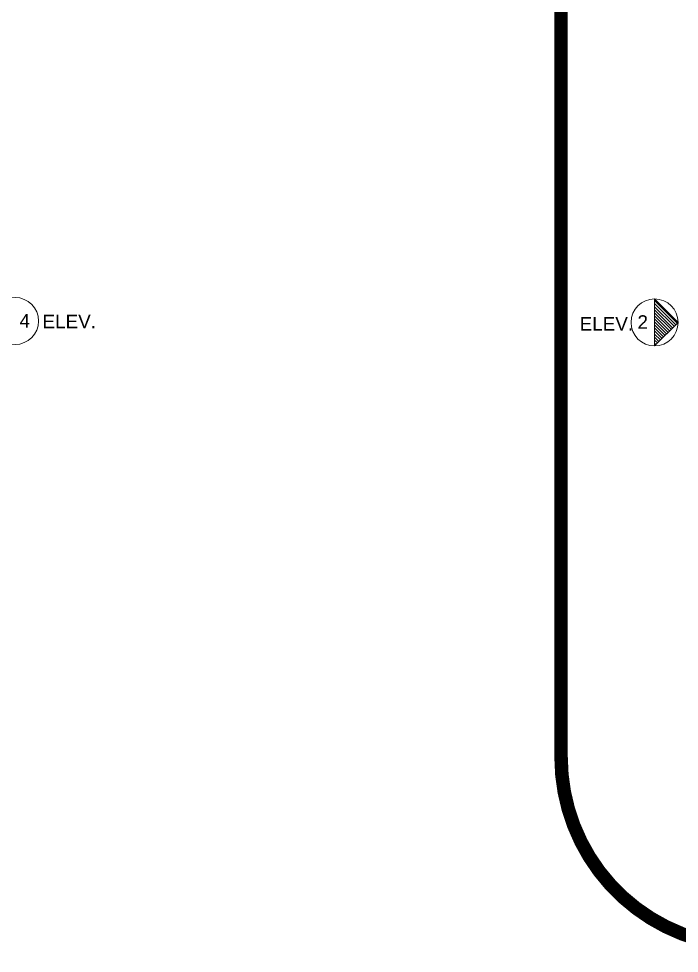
# Model space of a CAD drawing. Header units: millimetres. Extents: x 1898 to 3725, y 783 to 1532.
# Drawn here: x 2681.81 to 2706.26, y 1258.01 to 1292.56 of the extents above; entities that cross this region are included whole.
import ezdxf

# ---------------------------------------------------------------- set-up
doc = ezdxf.new("R2010")
doc.units = ezdxf.units.MM
doc.linetypes.add('DASHED', pattern=[0.75, 0.5, -0.25])
doc.layers.add('Dimens', color=251, linetype='Continuous', lineweight=18)
doc.layers.add('ELEV.1', color=7, linetype='Continuous', lineweight=20)
doc.styles.add('L120', font='arial.ttf', dxfattribs={"height": 0.6})

# ---------------------------------------------------------------- blocks, each defined once
blk = doc.blocks.new('Elev block')
at = {"layer": 'ELEV.1'}
h = blk.add_hatch(dxfattribs=at)
h.set_pattern_fill('ANSI31', color=256, scale=0.025, angle=-90, style=0)
h.set_pattern_definition([(315, (-13.32975, 19.63564), (0.0561266, 0.0561266), [])])
h.paths.add_polyline_path([(-13.33, 17.897), (-12.461, 18.766), (-13.33, 19.636)])
for p, q in [((-13.33, 19.636), (-13.33, 17.897)), ((-12.461, 18.766), (-13.33, 19.636)), ((-13.33, 17.897), (-12.461, 18.766))]:
    blk.add_line(p, q, dxfattribs=at)
for centre in [(-13.33, 18.766), (99.136, 18.817)]:
    blk.add_circle(centre, 0.869, dxfattribs=at)
at = {"layer": 'ELEV.1', "char_height": 0.5, "attachment_point": 1, "style": 'L120'}
for s, insert in [('2', (-13.963, 19.029)), ('4', (99.297, 19.076)), ('ELEV.', (100.147, 19.051)), ('ELEV.', (-16.104, 18.964))]:
    blk.add_mtext_dynamic_manual_height_columns(s, width=0.5, gutter_width=24, heights=[0], dxfattribs=dict(at, insert=insert))

msp = doc.modelspace()

# ---------------------------------------------------------------- linework, layer by layer
at = {"layer": 'Dimens', "color": 1, "linetype": 'DASHED', "lineweight": 15, "ltscale": 10, "const_width": 0.5}
msp.add_lwpolyline([(2708.8798, 1311.0278), (2740.0932, 1311.0278, -0.4142136), (2747.0932, 1304.0278), (2747.0932, 1265.2566, -0.4142136), (2740.0932, 1258.2566), (2708.8798, 1258.2566, -0.4142136), (2701.8798, 1265.2566), (2701.8798, 1304.0278, -0.4142136)], format="xyb", close=True, dxfattribs=at)

# ---------------------------------------------------------------- block references
at = {"layer": 'Dimens', "lineweight": 15}
for p in [(2582.5426, 1262.5668), (2718.6705, 1262.5668)]:
    msp.add_blockref('Elev block', p, dxfattribs=at)

doc.saveas('drawing.dxf')
